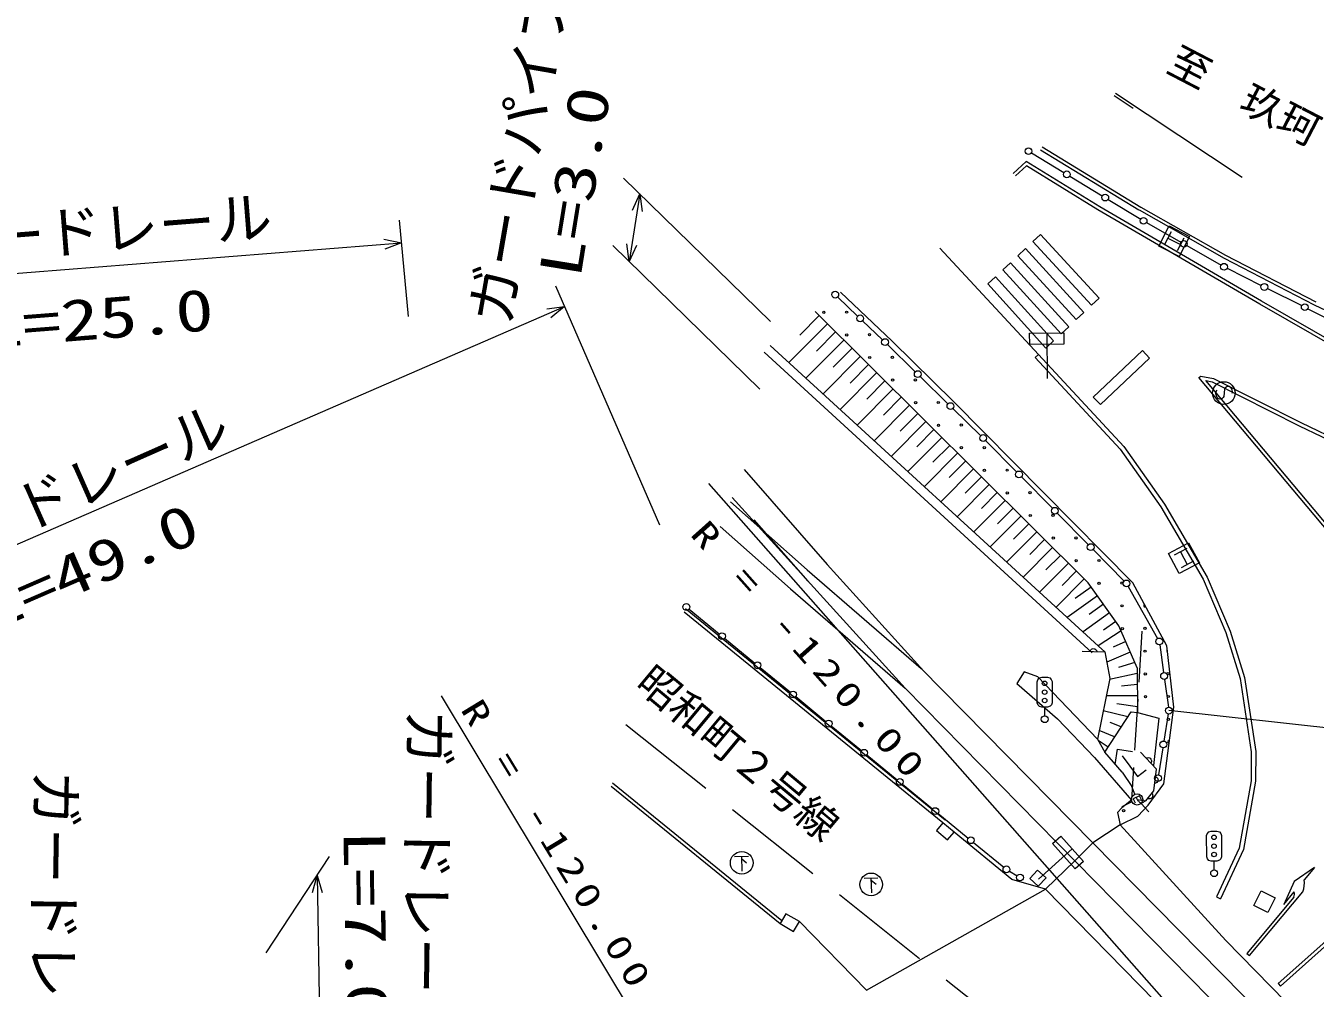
# Model space of a CAD drawing. Units: millimetres, scale not verified. Extents: x 40000 to 680000, y 20000 to 380000.
# Drawn here: x 301590 to 358236, y 299772 to 342067 of the extents above; entities that cross this region are included whole.
import ezdxf
from ezdxf.enums import TextEntityAlignment as Align

# ---------------------------------------------------------------- set-up
doc = ezdxf.new("R2010")
doc.units = ezdxf.units.MM
doc.header["$LTSCALE"] = 1000
doc.linetypes.add('USER2', pattern=[3, 2.25, -0.75])
doc.linetypes.add('USER6', pattern=[6, 4.5, -1.5])
doc.layers.add('S-BGD', color=1, linetype='Continuous', lineweight=13)
doc.layers.add('S-BGD-HTXT', color=6, linetype='Continuous', lineweight=13)
doc.styles.add('ＭＳ ゴシック', font='')
doc.styles.get('ＭＳ ゴシック').set_extended_font_data('MS Gothic')

# ---------------------------------------------------------------- blocks, each defined once
blk = doc.blocks.new('BUHIN7')
at = {"layer": 'S-BGD'}
for p, q in [((-51, -180), (-207, 58)), ((-77, -274), (99, 351)), ((216, -357), (-371, -192))]:
    blk.add_line(p, q, dxfattribs=at)
blk.add_circle((0, 0), 498, dxfattribs=at)
blk = doc.blocks.new('BUHIN41')
at = {"layer": 'S-BGD'}
blk.add_line((12, -97), (-8, 67), dxfattribs=at)
blk.add_lwpolyline([(-173, 77), (-149, -117), (154, -79), (129, 114)], dxfattribs=at)
blk.add_circle((0, 0), 249, dxfattribs=at)
blk = doc.blocks.new('BUHIN103')
at = {"layer": 'S-BGD'}
blk.add_circle((0, 0), 149, dxfattribs=at)
blk = doc.blocks.new('BUHIN104')
at = {"layer": 'S-BGD'}
blk.add_circle((0, 0), 149, dxfattribs=at)
blk = doc.blocks.new('BUHIN106')
at = {"layer": 'S-BGD'}
blk.add_circle((0, 0), 149, dxfattribs=at)
blk = doc.blocks.new('BUHIN110')
at = {"layer": 'S-BGD'}
blk.add_circle((0, 0), 149, dxfattribs=at)
blk = doc.blocks.new('BUHIN120')
at = {"layer": 'S-BGD'}
blk.add_circle((0, 0), 149, dxfattribs=at)
blk = doc.blocks.new('BUHIN122')
at = {"layer": 'S-BGD'}
blk.add_circle((0, 0), 149, dxfattribs=at)
blk = doc.blocks.new('BUHIN124')
at = {"layer": 'S-BGD'}
blk.add_circle((0, 0), 149, dxfattribs=at)
blk = doc.blocks.new('BUHIN129')
at = {"layer": 'S-BGD'}
blk.add_circle((0, 0), 149, dxfattribs=at)

msp = doc.modelspace()

# ---------------------------------------------------------------- linework, layer by layer
at = {"layer": 'S-BGD'}
for p, q in [((349405, 339005), (350238, 338452)), ((355029, 335400), (349463, 339092)), ((346164, 336613), (350492, 333974)), ((346243, 336742), (350570, 334102)), ((345534, 336098), (344966, 335581)), ((348767, 334106), (345534, 336098)), ((345770, 336478), (347198, 335613)), ((345551, 335911), (345067, 335470)), ((348690, 333977), (345551, 335911)), ((347455, 335458), (348883, 334594)), ((349139, 334438), (350568, 333574)), ((355801, 329830), (348690, 333977)), ((355876, 329960), (348767, 334106)), ((350497, 333972), (354231, 331861)), ((350570, 334102), (354302, 331993)), ((350826, 333422), (352332, 332561)), ((346165, 332893), (345835, 332583)), ((348405, 329787), (345835, 332583)), ((348739, 330101), (346165, 332893)), ((351904, 333016), (351620, 332459)), ((351762, 332737), (352319, 332453)), ((352461, 332731), (352177, 332175)), ((341746, 332299), (346086, 327628)), ((345506, 332272), (345176, 331962)), ((347739, 329158), (345176, 331962)), ((345506, 332272), (348072, 329472)), ((352593, 332412), (354099, 331551)), ((354302, 331993), (358262, 329942)), ((344846, 331652), (344517, 331341)), ((344846, 331652), (347405, 328844)), ((354231, 331861), (358194, 329808)), ((354363, 331409), (355868, 330655)), ((344187, 331031), (343858, 330720)), ((344187, 331031), (346738, 328216)), ((347072, 328530), (344517, 331341)), ((339658, 328204), (337378, 330360)), ((343858, 330720), (346405, 327902)), ((356137, 330521), (357642, 329767)), ((337258, 330147), (338135, 329312)), ((348405, 329787), (348739, 330101)), ((359297, 327827), (355801, 329830)), ((359370, 327958), (355876, 329960)), ((358194, 329808), (362004, 327969)), ((336447, 329330), (335592, 328470)), ((348260, 317584), (336267, 329509)), ((347739, 329158), (348072, 329472)), ((357910, 329633), (359415, 328879)), ((336808, 328972), (335112, 327267)), ((337168, 328614), (336328, 327768)), ((338352, 329105), (339229, 328269)), ((346440, 328564), (346460, 326569)), ((347072, 328530), (347405, 328844)), ((334294, 328017), (348713, 314809)), ((337529, 328255), (335863, 326580)), ((339445, 328061), (340667, 326865)), ((342350, 325554), (339658, 328204)), ((346405, 327902), (346738, 328216)), ((334026, 327719), (348443, 314514)), ((338249, 327538), (336613, 325893)), ((337889, 327897), (337063, 327067)), ((346086, 327628), (345939, 327492)), ((345939, 327492), (349673, 323458)), ((346086, 327628), (349829, 323584)), ((350642, 327792), (348488, 325749)), ((350951, 327466), (348798, 325422)), ((350642, 327792), (350951, 327466)), ((338610, 327180), (337799, 326365)), ((338970, 326822), (337363, 325206)), ((339330, 326463), (338534, 325663)), ((340882, 326655), (342103, 325460)), ((353121, 326605), (353215, 326668)), ((361025, 317195), (353121, 326605)), ((353215, 326668), (353762, 326565)), ((361143, 317289), (353425, 326476)), ((353425, 326476), (353713, 326422)), ((353713, 326422), (357532, 324492)), ((353762, 326565), (357599, 324627)), ((339691, 326105), (338113, 324518)), ((340051, 325747), (339270, 324961)), ((348488, 325749), (348798, 325422)), ((340411, 325388), (338863, 323831)), ((342318, 325250), (343540, 324054)), ((350224, 317586), (342350, 325554)), ((341132, 324672), (339613, 323144)), ((340772, 325030), (340005, 324259)), ((357599, 324627), (360884, 323052)), ((341486, 324320), (340734, 323563)), ((357532, 324492), (360821, 322916)), ((341833, 323974), (340343, 322476)), ((342181, 323629), (341443, 322887)), ((343752, 323843), (345117, 322459)), ((349673, 323458), (351451, 320932)), ((349829, 323584), (351620, 321040)), ((342528, 323283), (341066, 321813)), ((342875, 322938), (342152, 322210)), ((333144, 322571), (336799, 318399)), ((343223, 322593), (341789, 321151)), ((343918, 321902), (342512, 320489)), ((343570, 322247), (342860, 321534)), ((345327, 322245), (346692, 320861)), ((340216, 312957), (332627, 321337)), ((344612, 321211), (343235, 319826)), ((344265, 321556), (343569, 320857)), ((332549, 321150), (335921, 318164)), ((344960, 320866), (344278, 320180)), ((346902, 320648), (348267, 319264)), ((351451, 320932), (353309, 317744)), ((351620, 321040), (353488, 317834)), ((335183, 317322), (332092, 320059)), ((335963, 317654), (333592, 320360)), ((345307, 320520), (343958, 319164)), ((345654, 320175), (344987, 319504)), ((346002, 319829), (344681, 318502)), ((346696, 319138), (345405, 317839)), ((346349, 319484), (345696, 318827)), ((348477, 319051), (349842, 317667)), ((352599, 319097), (352047, 318803)), ((352323, 318950), (352617, 318398)), ((336799, 318399), (341046, 313709)), ((347391, 318448), (346128, 317177)), ((347044, 318793), (346405, 318151)), ((352893, 318545), (352341, 318251)), ((335921, 318164), (340925, 313825)), ((347738, 318102), (347114, 317474)), ((353488, 317834), (354499, 315469)), ((335183, 317322), (340216, 312957)), ((348086, 317757), (346851, 316515)), ((348395, 317396), (347693, 316891)), ((349611, 315704), (348260, 317584)), ((350021, 317429), (351312, 315142)), ((351720, 314823), (350224, 317586)), ((353309, 317744), (354311, 315400)), ((348665, 317020), (347339, 316067)), ((341879, 307044), (330516, 316300)), ((341974, 307160), (330577, 316444)), ((330727, 316430), (332057, 315339)), ((349206, 316268), (348037, 315428)), ((348935, 316644), (348312, 316196)), ((349476, 315892), (348931, 315500)), ((350412, 313849), (349611, 315704)), ((332289, 315149), (333619, 314058)), ((349711, 315472), (348706, 314815)), ((349912, 315008), (349358, 314753)), ((354311, 315400), (354932, 313382)), ((354499, 315469), (355127, 313427)), ((347995, 314586), (349000, 314551)), ((348713, 314809), (349000, 314551)), ((349000, 314551), (349211, 313381)), ((350112, 314545), (349081, 314100)), ((351406, 314863), (351575, 313640)), ((352021, 312118), (351720, 314823)), ((333851, 313867), (335181, 312776)), ((340925, 313825), (376261, 277954)), ((350312, 314081), (349601, 313859)), ((350412, 313849), (350431, 311894)), ((345456, 313670), (345123, 313159)), ((346050, 313456), (345456, 313670)), ((348666, 310719), (346050, 313456)), ((349211, 313381), (348666, 310719)), ((350415, 313605), (349202, 313340)), ((351616, 313343), (351785, 312119)), ((354932, 313382), (355422, 310166)), ((355127, 313427), (355622, 310181)), ((340216, 312957), (375436, 277137)), ((345123, 313159), (346913, 311603)), ((350419, 313116), (349731, 313041)), ((335413, 312586), (336744, 311495)), ((350424, 312627), (349054, 312614)), ((350428, 312138), (349517, 312272)), ((346353, 311743), (346352, 312118)), ((346913, 311603), (348538, 309912)), ((350008, 311700), (348920, 311960)), ((348987, 310147), (350154, 311922)), ((350154, 311922), (350431, 311894)), ((350431, 311894), (351373, 311637)), ((351373, 311637), (351134, 309553)), ((351590, 308755), (352021, 312118)), ((351782, 311823), (351590, 310634)), ((364481, 310574), (351806, 311971)), ((336975, 311305), (338306, 310214)), ((349425, 310813), (348742, 311094)), ((349716, 311257), (349227, 311443)), ((348666, 310719), (348987, 310147)), ((349133, 310369), (348704, 310652)), ((338538, 310024), (339868, 308933)), ((348538, 309912), (350169, 308029)), ((349756, 309273), (348987, 310147)), ((351268, 309402), (350555, 310141)), ((351542, 310338), (351351, 309149)), ((355422, 310166), (355419, 308882)), ((355622, 310181), (355619, 308864)), ((351142, 308440), (351268, 309402)), ((327370, 308792), (334803, 302744)), ((340100, 308743), (341430, 307652)), ((349756, 309273), (350180, 308631)), ((350896, 307816), (351590, 308755)), ((355419, 308882), (354890, 305923)), ((355619, 308864), (355082, 305862)), ((327309, 308648), (334727, 302613)), ((350315, 308299), (350180, 308631)), ((350795, 308007), (351142, 308440)), ((349743, 307704), (349543, 307492)), ((350185, 307959), (349735, 307741)), ((350169, 308029), (349743, 307704)), ((350410, 308068), (350795, 308007)), ((350446, 307337), (350896, 307816)), ((350583, 307888), (350930, 307528)), ((341879, 307044), (341598, 306707)), ((341662, 307461), (342992, 306370)), ((342368, 306636), (341879, 307044)), ((349543, 307492), (349672, 306945)), ((349672, 306945), (350446, 307337)), ((341598, 306707), (342087, 306299)), ((342087, 306299), (342368, 306636)), ((344910, 304556), (342368, 306636)), ((349672, 306945), (348473, 306162)), ((354307, 301865), (349672, 306945)), ((343224, 306180), (344555, 305089)), ((347561, 305903), (346080, 304567)), ((348473, 306162), (347674, 305372)), ((354890, 305923), (353899, 303784)), ((347674, 305372), (346386, 304123)), ((353794, 304976), (353793, 305351)), ((355082, 305862), (354081, 303700)), ((344799, 304917), (345140, 304714)), ((346041, 304965), (345698, 304600)), ((346411, 304617), (346041, 304965)), ((358210, 305082), (357309, 304455)), ((358210, 305082), (357747, 304528)), ((346386, 304123), (344910, 304556)), ((345698, 304600), (346068, 304252)), ((346068, 304252), (346411, 304617)), ((357309, 304455), (356852, 303458)), ((338523, 299679), (346386, 304123)), ((364356, 285792), (346386, 304123)), ((353899, 303784), (354081, 303700)), ((357302, 303771), (355234, 301297)), ((355345, 301205), (357690, 304011)), ((355535, 303407), (355865, 304052)), ((355865, 304052), (356479, 303738)), ((356479, 303738), (356149, 303093)), ((356852, 303458), (357315, 304011)), ((356149, 303093), (355535, 303407)), ((334978, 303047), (334727, 302613)), ((334727, 302613), (335322, 302268)), ((335573, 302702), (334978, 303047)), ((335322, 302268), (335573, 302702)), ((335573, 302702), (338523, 299679)), ((356605, 299979), (359091, 302185)), ((356704, 299867), (359190, 302073)), ((367320, 288591), (354307, 301865)), ((355234, 301297), (355345, 301205)), ((356605, 299979), (356704, 299867))]:
    msp.add_line(p, q, dxfattribs=at)
at = {"layer": 'S-BGD', "linetype": 'USER2'}
msp.add_line((350625, 315466), (350169, 308029), dxfattribs=at)
at = {"layer": 'S-BGD', "linetype": 'USER6'}
msp.add_line((327952, 311365), (343721, 298794), dxfattribs=at)
at = {"layer": 'S-BGD'}
for points in [[(351368, 332377), (351823, 333268), (352713, 332813), (352258, 331922)], [(345690, 328556), (347190, 328571), (347195, 328071), (345695, 328056)], [(351794, 318880), (352676, 319350), (353146, 318468), (352264, 317998)], [(346227, 312117), (346122, 312157), (346067, 312217), (346026, 312317), (346023, 313242), (346048, 313327), (346113, 313407), (346222, 313442), (346472, 313443), (346583, 313409), (346643, 313334), (346673, 313244), (346676, 312319), (346647, 312224), (346592, 312164), (346477, 312118)], [(347059, 306460), (348063, 305346), (347692, 305011), (346688, 306125)], [(353668, 305351), (353563, 305391), (353508, 305451), (353468, 305551), (353466, 306476), (353491, 306561), (353556, 306641), (353666, 306676), (353916, 306677), (354026, 306642), (354086, 306567), (354116, 306477), (354118, 305552), (354088, 305457), (354033, 305397), (353918, 305352)]]:
    msp.add_lwpolyline(points, close=True, dxfattribs=at)
for points in [[(354582, 325921), (354598, 325958), (354598, 326000), (354585, 326052), (354553, 326122), (354510, 326174), (354453, 326208), (354389, 326215), (354336, 326193), (354303, 326175), (354266, 326136), (354255, 326093), (354226, 325779), (354198, 325733), (354149, 325689), (354093, 325668), (354042, 325664), (353987, 325677), (353934, 325738), (353886, 325843), (353872, 325891), (353872, 325944), (353890, 325996), (353927, 326052)], [(348347, 314574), (348361, 314608), (348380, 314636), (348409, 314668), (348443, 314685), (348478, 314694), (348525, 314693), (348560, 314681), (348592, 314662), (348620, 314628), (348637, 314598), (348647, 314563)], [(349442, 309610), (349545, 310270), (350207, 310177)], [(349762, 309977), (350425, 309082), (350807, 309366)], [(350808, 309879), (350841, 309895), (350874, 309902), (350918, 309904), (350954, 309893), (350986, 309875), (351018, 309842), (351035, 309809), (351045, 309773), (351041, 309729), (351033, 309696), (351016, 309663)], [(351225, 309070), (351257, 309053), (351284, 309032), (351313, 308999), (351326, 308964), (351332, 308928), (351326, 308882), (351311, 308848), (351289, 308818), (351253, 308793), (351221, 308779), (351186, 308772)], [(351062, 308340), (351082, 308309), (351093, 308277), (351101, 308234), (351094, 308197), (351081, 308163), (351051, 308127), (351021, 308106), (350986, 308091), (350942, 308089), (350908, 308093), (350874, 308106)], [(350750, 308014), (350733, 307982), (350711, 307956), (350677, 307927), (350642, 307915), (350605, 307910), (350559, 307917), (350526, 307933), (350497, 307956), (350473, 307993), (350460, 308025), (350454, 308061)], [(314181, 303976), (314384, 304729), (314610, 303983)]]:
    msp.add_lwpolyline(points, dxfattribs=at)
for centre, radius in [((350696, 333496), 149), ((352463, 332486), 149), ((354229, 331476), 149), ((336648, 329474), 49.7), ((337648, 329482), 49.7), ((337656, 328482), 49.7), ((338656, 328490), 49.7), ((339338, 328166), 149), ((338663, 327490), 49.7), ((339663, 327498), 49.7), ((339671, 326498), 49.7), ((340671, 326505), 49.7), ((354224, 325927), 498), ((340679, 325505), 49.7), ((341679, 325513), 49.7), ((341687, 324513), 49.7), ((342687, 324521), 49.7), ((343647, 323949), 149), ((342695, 323521), 49.7), ((343695, 323529), 49.7), ((343702, 322529), 49.7), ((344702, 322537), 49.7), ((344710, 321537), 49.7), ((345710, 321545), 49.7), ((345718, 320545), 49.7), ((346718, 320552), 49.7), ((346726, 319552), 49.7), ((347726, 319560), 49.7), ((347733, 318560), 49.7), ((348733, 318568), 49.7), ((348741, 317568), 49.7), ((349741, 317576), 49.7), ((349947, 317560), 149), ((349749, 316576), 49.7), ((349757, 315576), 49.7), ((350757, 315584), 49.7), ((351386, 315012), 149), ((350764, 314584), 49.7), ((346348, 313168), 100), ((350772, 313584), 49.7), ((351596, 313491), 149), ((351772, 313592), 49.7), ((346350, 312783), 100), ((346351, 312418), 100), ((350780, 312584), 49.7), ((351780, 312592), 49.7), ((346354, 311593), 150), ((351806, 311971), 149), ((351788, 311592), 49.7), ((349819, 307576), 49.7), ((353791, 306401), 100), ((353792, 306016), 100), ((353793, 305651), 100), ((353794, 304826), 150)]:
    msp.add_circle(centre, radius, dxfattribs=at)
for centre, radius, start, end in [((350749, 316584), 49.7, 99.8476, 317.0269), ((351764, 314592), 49.7, 118.1176, 254.5802), ((351796, 310592), 49.7, 45.9859, 299.4159), ((356797, 304370), 962, 338.1099, 9.4878), ((356843, 303916), 481, 342.501, 11.456)]:
    msp.add_arc(centre, radius, start, end, dxfattribs=at)
at = {"layer": 'S-BGD-HTXT'}
for p, q in [((334313, 329064), (327854, 335375)), ((328569, 334676), (328091, 331707)), ((317998, 333524), (318381, 329294)), ((293364, 330570), (318088, 332528)), ((327375, 332406), (333835, 326094)), ((324863, 330643), (329426, 320131)), ((281376, 310661), (325261, 329726)), ((356424, 293793), (331591, 321950)), ((338898, 280957), (319855, 312618)), ((312154, 301328), (314932, 305566)), ((314384, 304729), (314502, 297611))]:
    msp.add_line(p, q, dxfattribs=at)
for points in [[(328237, 333970), (328569, 334676), (328661, 333902)], [(317324, 332684), (318088, 332528), (317358, 332256)], [(328423, 332413), (328091, 331707), (327999, 332481)], [(324487, 329624), (325261, 329726), (324659, 329231)]]:
    msp.add_lwpolyline(points, dxfattribs=at)

# ---------------------------------------------------------------- block references
at = {"rotation": 197.55165}
for name, p in [('BUHIN106', (345641, 336555)), ('BUHIN106', (347326, 335536)), ('BUHIN106', (349011, 334516)), ('BUHIN120', (337149, 330251)), ('BUHIN110', (356002, 330588)), ('BUHIN110', (357776, 329700)), ('BUHIN120', (338244, 329208)), ('BUHIN122', (340774, 326760)), ('BUHIN122', (342211, 325355)), ('BUHIN124', (345222, 322352)), ('BUHIN124', (346797, 320755)), ('BUHIN124', (348372, 319157)), ('BUHIN103', (330611, 316525)), ('BUHIN103', (332173, 315244)), ('BUHIN103', (333735, 313962)), ('BUHIN103', (335297, 312681)), ('BUHIN103', (336859, 311400)), ('BUHIN129', (351566, 310486)), ('BUHIN103', (338422, 310119)), ('BUHIN103', (339984, 308838)), ('BUHIN129', (351327, 309001)), ('BUHIN41', (350410, 308068)), ('BUHIN103', (341546, 307556)), ('BUHIN103', (343108, 306275)), ('BUHIN7', (333042, 305282)), ('BUHIN7', (338730, 304333)), ('BUHIN103', (344671, 304994)), ('BUHIN104', (344671, 304994)), ('BUHIN104', (345268, 304638))]:
    msp.add_blockref(name, p, dxfattribs=at)

# ---------------------------------------------------------------- texts
at = {"layer": 'S-BGD', "style": 'ＭＳ ゴシック'}
for s, rotation, p in [('至\u3000玖珂', 332.5, (351449, 339729)), ('昭和町２号線', 320.2, (328062, 312757))]:
    msp.add_text(s, height=1320, rotation=rotation, dxfattribs=at).set_placement(p, align=Align.BOTTOM_LEFT)
at = {"layer": 'S-BGD-HTXT', "style": 'ＭＳ ゴシック'}
for s, rotation, p in [('ガードパイプ', 80.1, (323404, 328768)), ('ガードレール', 4.5, (297558, 331073)), ('ガードレール', 23.9, (297218, 317294)), ('ガードレール', 269.2, (317852, 312028)), ('ガードレール', 269.2, (301460, 309359))]:
    msp.add_text(s, height=1833, rotation=rotation, dxfattribs=at).set_placement(p, align=Align.BOTTOM_LEFT)
at = {"layer": 'S-BGD-HTXT', "style": 'ＭＳ ゴシック', "width": 1.35}
for s, rotation, p in [('L=3.0', 80.8, (326492, 330826)), ('L=25.0', 4.5, (299879, 327360)), ('L=49.0', 23.5, (300350, 314945)), ('L=7.0', 271, (314993, 306691))]:
    msp.add_text(s, height=1833, rotation=rotation, dxfattribs=at).set_placement(p, align=Align.BOTTOM_LEFT)
at = {"layer": 'S-BGD-HTXT', "char_height": 1100, "attachment_point": 7, "style": 'ＭＳ ゴシック'}
for insert, rotation in [((330718, 319692), 311.7), ((320645, 312020), 301.3)]:
    msp.add_mtext('\\T1.33;\\W1.35;R\\~=\\~-120.00', dxfattribs=dict(at, insert=insert, rotation=rotation))

doc.saveas('drawing.dxf')
